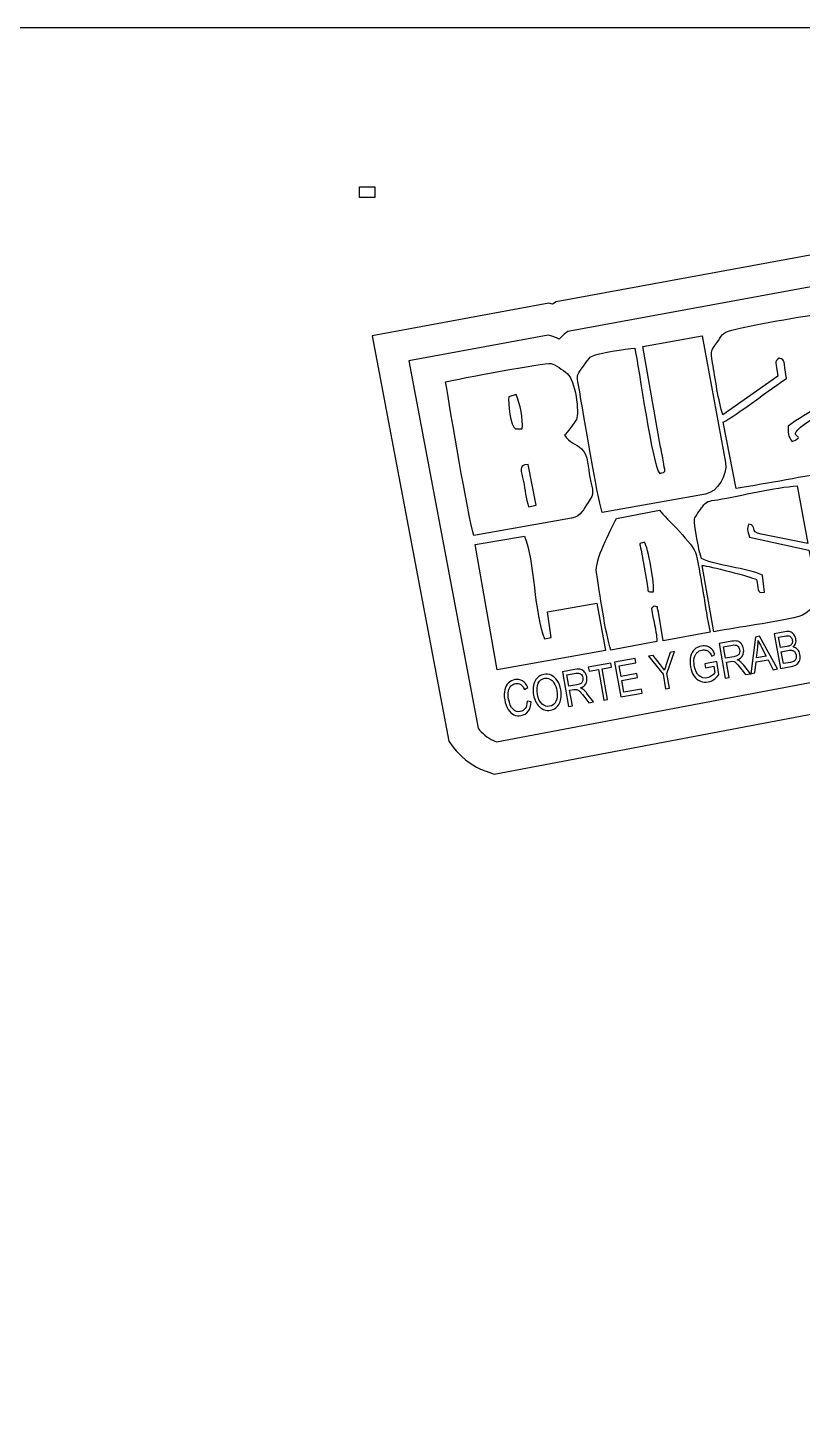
# Model space of a CAD drawing. Header units: centimetres. Extents: x -25 to 25, y -32.5 to 32.5.
# Drawn here: x 15.2 to 20.25, y 23.4 to 32.5 of the extents above; entities that cross this region are included whole.
import ezdxf

# ---------------------------------------------------------------- set-up
doc = ezdxf.new("R2010")
doc.units = ezdxf.units.CM
doc.header["$MEASUREMENT"] = 0
doc.header["$XCLIPFRAME"] = 0
doc.layers.add('Capa 1', color=7, linetype='Continuous')
picture_1 = doc.add_image_def('image1.jpg', size_in_pixel=(515, 360))

msp = doc.modelspace()

# ---------------------------------------------------------------- linework, layer by layer
at = {"layer": 'Capa 1', "color": 254}
msp.add_lwpolyline([(-25, -32.5), (25, -32.5), (25, 32.5), (-25, 32.5), (-25, -32.5)], close=True, dxfattribs=at)
at = {"layer": 'Capa 1', "color": 91}
msp.add_open_spline([(23.3666, 27.78563), (23.3666, 27.78563), (23.36028, 27.70825), (23.36028, 27.70825), (23.36028, 27.70825), (23.34414, 27.51054), (23.27817, 27.20733), (23.04373, 27.17285), (23.04373, 27.17285), (22.89892, 27.15155), (22.77905, 27.24883), (22.69339, 27.35357), (22.69339, 27.35357), (22.64534, 27.41232), (22.59877, 27.48215), (22.56238, 27.54914), (22.56238, 27.54914), (22.56238, 27.54914), (22.52253, 27.62245), (22.52253, 27.62245), (22.52253, 27.62245), (22.52253, 27.62245), (21.75055, 28.30142), (21.75055, 28.30142), (21.75055, 28.30142), (21.75055, 28.30142), (18.23803, 27.63774), (18.23803, 27.63774), (18.23803, 27.63774), (18.23803, 27.63774), (18.18623, 27.65603), (18.18623, 27.65603), (18.18623, 27.65603), (18.17405, 27.66033), (18.16205, 27.66515), (18.15028, 27.67047), (18.15028, 27.67047), (18.0798, 27.70233), (18.01987, 27.75123), (17.97266, 27.81226), (17.97266, 27.81226), (17.97266, 27.81226), (17.94266, 27.85104), (17.94266, 27.85104), (17.94266, 27.85104), (17.94266, 27.85104), (17.44328, 30.49425), (17.44328, 30.49425), (17.44328, 30.49425), (17.44328, 30.49425), (18.59508, 30.70585), (18.59508, 30.70585), (18.59508, 30.70585), (18.59508, 30.70585), (18.62046, 30.70035), (18.62046, 30.70035), (18.62046, 30.70035), (18.62046, 30.70035), (18.64348, 30.71474), (18.64348, 30.71474), (18.64348, 30.71474), (18.64348, 30.71474), (21.30492, 31.20368), (21.30492, 31.20368), (21.30492, 31.20368), (21.30492, 31.20368), (21.30744, 31.20393), (21.30744, 31.20393), (21.30744, 31.20393), (21.30744, 31.20393), (22.73622, 31.48072), (22.73622, 31.48072), (22.73622, 31.48072), (23.0834, 31.54797), (23.42105, 31.3199), (23.48831, 30.97273), (23.48831, 30.97273), (23.48831, 30.97273), (23.54155, 30.69795), (23.54155, 30.69795), (23.54155, 30.69795), (23.55526, 30.6272), (23.55692, 30.55492), (23.54664, 30.48412), (23.54664, 30.48412), (23.58262, 30.42228), (23.60805, 30.35468), (23.62179, 30.2838), (23.62179, 30.2838), (23.62179, 30.2838), (23.90047, 28.84528), (23.90047, 28.84528), (23.90047, 28.84528), (23.90047, 28.84528), (23.3666, 27.78563), (23.3666, 27.78563)], degree=3, knots=[0, 0, 0, 0, 0.04, 0.04, 0.04, 0.04, 0.08, 0.08, 0.08, 0.08, 0.12, 0.12, 0.12, 0.12, 0.16, 0.16, 0.16, 0.16, 0.2, 0.2, 0.2, 0.2, 0.24, 0.24, 0.24, 0.24, 0.28, 0.28, 0.28, 0.28, 0.32, 0.32, 0.32, 0.32, 0.36, 0.36, 0.36, 0.36, 0.4, 0.4, 0.4, 0.4, 0.44, 0.44, 0.44, 0.44, 0.48, 0.48, 0.48, 0.48, 0.52, 0.52, 0.52, 0.52, 0.56, 0.56, 0.56, 0.56, 0.6, 0.6, 0.6, 0.6, 0.64, 0.64, 0.64, 0.64, 0.68, 0.68, 0.68, 0.68, 0.72, 0.72, 0.72, 0.72, 0.76, 0.76, 0.76, 0.76, 0.8, 0.8, 0.8, 0.8, 0.84, 0.84, 0.84, 0.84, 0.88, 0.88, 0.88, 0.88, 0.92, 0.92, 0.92, 0.92, 1, 1, 1, 1], dxfattribs=at)
at = {"layer": 'Capa 1', "color": 108}
for points, knots in [([(21.81724, 28.52165), (21.81724, 28.52165), (18.25415, 27.84841), (18.25415, 27.84841), (18.25415, 27.84841), (18.24746, 27.85077), (18.24085, 27.85342), (18.23431, 27.85638), (18.23431, 27.85638), (18.19402, 27.87459), (18.16066, 27.90268), (18.13403, 27.93709), (18.13403, 27.93709), (18.13403, 27.93709), (17.68182, 30.33064), (17.68182, 30.33064), (17.68182, 30.33064), (17.68182, 30.33064), (18.59177, 30.49781), (18.59177, 30.49781), (18.59177, 30.49781), (18.61552, 30.49267), (18.63911, 30.48331), (18.66201, 30.47151), (18.66201, 30.47151), (18.67881, 30.49058), (18.69732, 30.50781), (18.71861, 30.52111), (18.71861, 30.52111), (18.71861, 30.52111), (21.33327, 31.00146), (21.33327, 31.00146), (21.33327, 31.00146), (21.33327, 31.00146), (21.33678, 31.0018), (21.33678, 31.0018), (21.33678, 31.0018), (21.33678, 31.0018), (22.77502, 31.28042), (22.77502, 31.28042), (22.77502, 31.28042), (23.01181, 31.32629), (23.24216, 31.17072), (23.28802, 30.93392), (23.28802, 30.93392), (23.28802, 30.93392), (23.34126, 30.65915), (23.34126, 30.65915), (23.34126, 30.65915), (23.35579, 30.58414), (23.35011, 30.50979), (23.32804, 30.44174), (23.32804, 30.44174), (23.37393, 30.38685), (23.40696, 30.32), (23.42149, 30.24499), (23.42149, 30.24499), (23.42149, 30.24499), (23.47473, 29.97021), (23.47473, 29.97021), (23.47473, 29.97021), (23.48304, 29.92729), (23.48473, 29.88458), (23.48053, 29.84314), (23.48053, 29.84314), (23.48053, 29.84314), (23.49866, 29.84665), (23.49866, 29.84665), (23.49866, 29.84665), (23.49866, 29.84665), (23.57036, 29.47657), (23.57036, 29.47657), (23.57036, 29.47657), (23.57036, 29.47657), (23.68693, 28.87487), (23.68693, 28.87487), (23.68693, 28.87487), (23.68693, 28.87487), (23.15005, 27.80926), (23.15005, 27.80926), (23.15005, 27.80926), (23.15005, 27.80926), (22.7149, 27.72496), (22.7149, 27.72496), (22.7149, 27.72496), (22.7149, 27.72496), (21.81892, 28.51299), (21.81892, 28.51299), (21.81892, 28.51299), (21.81892, 28.51299), (21.81724, 28.52165), (21.81724, 28.52165)], [0, 0, 0, 0, 0.0416667, 0.0416667, 0.0416667, 0.0416667, 0.0833333, 0.0833333, 0.0833333, 0.0833333, 0.125, 0.125, 0.125, 0.125, 0.1666667, 0.1666667, 0.1666667, 0.1666667, 0.2083333, 0.2083333, 0.2083333, 0.2083333, 0.25, 0.25, 0.25, 0.25, 0.2916667, 0.2916667, 0.2916667, 0.2916667, 0.3333333, 0.3333333, 0.3333333, 0.3333333, 0.375, 0.375, 0.375, 0.375, 0.4166667, 0.4166667, 0.4166667, 0.4166667, 0.4583333, 0.4583333, 0.4583333, 0.4583333, 0.5, 0.5, 0.5, 0.5, 0.5416667, 0.5416667, 0.5416667, 0.5416667, 0.5833333, 0.5833333, 0.5833333, 0.5833333, 0.625, 0.625, 0.625, 0.625, 0.6666667, 0.6666667, 0.6666667, 0.6666667, 0.7083333, 0.7083333, 0.7083333, 0.7083333, 0.75, 0.75, 0.75, 0.75, 0.7916667, 0.7916667, 0.7916667, 0.7916667, 0.8333333, 0.8333333, 0.8333333, 0.8333333, 0.875, 0.875, 0.875, 0.875, 0.9166667, 0.9166667, 0.9166667, 0.9166667, 1, 1, 1, 1]), ([(20.08822, 30.22993), (20.07974, 30.32669), (20.06114, 30.32215), (20.09806, 30.34831), (20.09806, 30.34831), (20.14204, 30.33081), (20.12324, 30.33754), (20.14595, 30.21567), (20.14595, 30.21567), (20.05834, 30.1588), (19.80667, 29.96763), (19.7328, 29.93163), (19.7328, 29.93163), (19.7328, 29.93163), (19.81661, 29.4983), (19.81661, 29.4983), (19.81661, 29.4983), (20.03307, 29.53361), (20.25275, 29.5744), (20.46867, 29.61388), (20.46867, 29.61388), (20.57712, 29.6337), (20.62583, 29.75441), (20.6256, 29.78791), (20.6256, 29.78791), (20.62525, 29.8383), (20.58188, 30.04729), (20.5676, 30.10406), (20.5676, 30.10406), (20.50383, 30.08171), (20.41235, 30.01312), (20.34479, 29.97194), (20.34479, 29.97194), (20.06369, 29.80059), (20.31332, 29.86162), (20.18297, 29.80472), (20.18297, 29.80472), (20.15333, 29.83491), (20.15545, 29.86658), (20.15679, 29.90403), (20.15679, 29.90403), (20.21545, 29.95123), (20.29398, 29.99329), (20.35946, 30.03581), (20.35946, 30.03581), (20.41783, 30.07372), (20.50142, 30.13184), (20.55959, 30.16175), (20.55959, 30.16175), (20.55959, 30.16175), (20.46926, 30.64948), (20.46926, 30.64948), (20.46926, 30.64948), (20.28352, 30.62922), (19.97201, 30.57316), (19.78877, 30.53061), (19.78877, 30.53061), (19.71989, 30.51462), (19.72429, 30.49421), (19.69099, 30.44774), (19.69099, 30.44774), (19.6547, 30.39712), (19.64807, 30.40194), (19.66327, 30.31735), (19.66327, 30.31735), (19.6802, 30.22311), (19.70037, 30.06456), (19.731, 29.97775), (19.731, 29.97775), (19.731, 29.97775), (20.08822, 30.22993), (20.08822, 30.22993)], [0, 0, 0, 0, 0.0526316, 0.0526316, 0.0526316, 0.0526316, 0.1052632, 0.1052632, 0.1052632, 0.1052632, 0.1578947, 0.1578947, 0.1578947, 0.1578947, 0.2105263, 0.2105263, 0.2105263, 0.2105263, 0.2631579, 0.2631579, 0.2631579, 0.2631579, 0.3157895, 0.3157895, 0.3157895, 0.3157895, 0.3684211, 0.3684211, 0.3684211, 0.3684211, 0.4210526, 0.4210526, 0.4210526, 0.4210526, 0.4736842, 0.4736842, 0.4736842, 0.4736842, 0.5263158, 0.5263158, 0.5263158, 0.5263158, 0.5789474, 0.5789474, 0.5789474, 0.5789474, 0.6315789, 0.6315789, 0.6315789, 0.6315789, 0.6842105, 0.6842105, 0.6842105, 0.6842105, 0.7368421, 0.7368421, 0.7368421, 0.7368421, 0.7894737, 0.7894737, 0.7894737, 0.7894737, 0.8421053, 0.8421053, 0.8421053, 0.8421053, 0.8947368, 0.8947368, 0.8947368, 0.8947368, 1, 1, 1, 1]), ([(19.6181, 29.46218), (19.6945, 29.47588), (19.76153, 29.5859), (19.74684, 29.66772), (19.74684, 29.66772), (19.74684, 29.66772), (19.5957, 30.494), (19.5957, 30.494), (19.5957, 30.494), (19.5957, 30.494), (19.20887, 30.42282), (19.20887, 30.42282), (19.20887, 30.42282), (19.20887, 30.42282), (19.32463, 29.76739), (19.32463, 29.76739), (19.32463, 29.76739), (19.33076, 29.73351), (19.34165, 29.68903), (19.34584, 29.65666), (19.34584, 29.65666), (19.35325, 29.59947), (19.3622, 29.61036), (19.31847, 29.59646), (19.31847, 29.59646), (19.27157, 29.63577), (19.18198, 30.29532), (19.15574, 30.41306), (19.15574, 30.41306), (19.10205, 30.40939), (18.91225, 30.38253), (18.8732, 30.35941), (18.8732, 30.35941), (18.85658, 30.34958), (18.81991, 30.29482), (18.80727, 30.27686), (18.80727, 30.27686), (18.77943, 30.2373), (18.77716, 30.23758), (18.78884, 30.17238), (18.78884, 30.17238), (18.82796, 29.9539), (18.90597, 29.46336), (18.94328, 29.34178), (18.94328, 29.34178), (18.94328, 29.34178), (19.6181, 29.46218), (19.6181, 29.46218)], [0, 0, 0, 0, 0.0769231, 0.0769231, 0.0769231, 0.0769231, 0.1538462, 0.1538462, 0.1538462, 0.1538462, 0.2307692, 0.2307692, 0.2307692, 0.2307692, 0.3076923, 0.3076923, 0.3076923, 0.3076923, 0.3846154, 0.3846154, 0.3846154, 0.3846154, 0.4615385, 0.4615385, 0.4615385, 0.4615385, 0.5384615, 0.5384615, 0.5384615, 0.5384615, 0.6153846, 0.6153846, 0.6153846, 0.6153846, 0.6923077, 0.6923077, 0.6923077, 0.6923077, 0.7692308, 0.7692308, 0.7692308, 0.7692308, 0.8461538, 0.8461538, 0.8461538, 0.8461538, 1, 1, 1, 1]), ([(18.69779, 29.84509), (18.71098, 29.85928), (18.76611, 29.93163), (18.77484, 29.94887), (18.77484, 29.94887), (18.79573, 29.99014), (18.76923, 30.20475), (18.71437, 30.24824), (18.71437, 30.24824), (18.68807, 30.26909), (18.63598, 30.30787), (18.60965, 30.31251), (18.60965, 30.31251), (18.57073, 30.31936), (18.00016, 30.21214), (17.92263, 30.19338), (17.92263, 30.19338), (17.95532, 29.99087), (18.06429, 29.34333), (18.1062, 29.19185), (18.1062, 29.19185), (18.1062, 29.19185), (18.74435, 29.30557), (18.74435, 29.30557), (18.74435, 29.30557), (18.80849, 29.31706), (18.82183, 29.36668), (18.85133, 29.40695), (18.85133, 29.40695), (18.89775, 29.47032), (18.88081, 29.47582), (18.86286, 29.57183), (18.86286, 29.57183), (18.85177, 29.63118), (18.85335, 29.71695), (18.80881, 29.75732), (18.80881, 29.75732), (18.77048, 29.79206), (18.72849, 29.79599), (18.69779, 29.84509)], [0, 0, 0, 0, 0.0909091, 0.0909091, 0.0909091, 0.0909091, 0.1818182, 0.1818182, 0.1818182, 0.1818182, 0.2727273, 0.2727273, 0.2727273, 0.2727273, 0.3636364, 0.3636364, 0.3636364, 0.3636364, 0.4545455, 0.4545455, 0.4545455, 0.4545455, 0.5454545, 0.5454545, 0.5454545, 0.5454545, 0.6363636, 0.6363636, 0.6363636, 0.6363636, 0.7272727, 0.7272727, 0.7272727, 0.7272727, 0.8181818, 0.8181818, 0.8181818, 0.8181818, 1, 1, 1, 1]), ([(18.37786, 29.88637), (18.34625, 29.90122), (18.329, 30.06151), (18.33422, 30.09649), (18.33422, 30.09649), (18.33422, 30.09649), (18.3826, 30.11006), (18.3826, 30.11006), (18.3826, 30.11006), (18.40915, 30.05299), (18.42807, 29.94792), (18.42247, 29.8866), (18.42247, 29.8866), (18.42247, 29.8866), (18.37786, 29.88637), (18.37786, 29.88637)], [0, 0, 0, 0, 0.2, 0.2, 0.2, 0.2, 0.4, 0.4, 0.4, 0.4, 0.6, 0.6, 0.6, 0.6, 1, 1, 1, 1]), ([(18.46079, 29.65511), (18.46079, 29.65511), (18.5129, 29.38909), (18.5129, 29.38909), (18.5129, 29.38909), (18.5129, 29.38909), (18.46348, 29.37833), (18.46348, 29.37833), (18.46348, 29.37833), (18.44674, 29.43404), (18.44036, 29.49021), (18.43011, 29.5446), (18.43011, 29.5446), (18.41652, 29.61679), (18.39086, 29.64993), (18.46079, 29.65511)], [0, 0, 0, 0, 0.2, 0.2, 0.2, 0.2, 0.4, 0.4, 0.4, 0.4, 0.6, 0.6, 0.6, 0.6, 1, 1, 1, 1]), ([(19.90497, 29.18145), (19.88981, 29.22697), (19.88599, 29.23748), (19.90058, 29.26689), (19.90058, 29.26689), (19.95789, 29.25273), (19.89943, 29.21917), (19.98007, 29.20065), (19.98007, 29.20065), (19.98007, 29.20065), (20.28449, 29.14045), (20.28449, 29.14045), (20.28449, 29.14045), (20.28449, 29.14045), (20.21568, 29.51539), (20.21568, 29.51539), (20.21568, 29.51539), (20.07079, 29.50719), (19.84861, 29.45111), (19.69616, 29.42566), (19.69616, 29.42566), (19.63624, 29.41566), (19.62416, 29.41786), (19.59649, 29.37907), (19.59649, 29.37907), (19.58447, 29.36221), (19.549, 29.31617), (19.54578, 29.29966), (19.54578, 29.29966), (19.53895, 29.26457), (19.57685, 29.08278), (19.59029, 29.04235), (19.59029, 29.04235), (19.68941, 28.99387), (19.88274, 28.98219), (19.98887, 28.93482), (19.98887, 28.93482), (19.98887, 28.93482), (20.00085, 28.82282), (20.00085, 28.82282), (20.00085, 28.82282), (19.94744, 28.81275), (19.96242, 28.84989), (19.94929, 28.90593), (19.94929, 28.90593), (19.90977, 28.92456), (19.63913, 28.9946), (19.59439, 28.99743), (19.59439, 28.99743), (19.59439, 28.99743), (19.67156, 28.56526), (19.67156, 28.56526), (19.67156, 28.56526), (19.84821, 28.59723), (20.05533, 28.62368), (20.22647, 28.66403), (20.22647, 28.66403), (20.28708, 28.67832), (20.35169, 28.75588), (20.34198, 28.82481), (20.34198, 28.82481), (20.33119, 28.90147), (20.31045, 29.02092), (20.29118, 29.09591), (20.29118, 29.09591), (20.29118, 29.09591), (19.90497, 29.18145), (19.90497, 29.18145)], [0, 0, 0, 0, 0.0555556, 0.0555556, 0.0555556, 0.0555556, 0.1111111, 0.1111111, 0.1111111, 0.1111111, 0.1666667, 0.1666667, 0.1666667, 0.1666667, 0.2222222, 0.2222222, 0.2222222, 0.2222222, 0.2777778, 0.2777778, 0.2777778, 0.2777778, 0.3333333, 0.3333333, 0.3333333, 0.3333333, 0.3888889, 0.3888889, 0.3888889, 0.3888889, 0.4444444, 0.4444444, 0.4444444, 0.4444444, 0.5, 0.5, 0.5, 0.5, 0.5555556, 0.5555556, 0.5555556, 0.5555556, 0.6111111, 0.6111111, 0.6111111, 0.6111111, 0.6666667, 0.6666667, 0.6666667, 0.6666667, 0.7222222, 0.7222222, 0.7222222, 0.7222222, 0.7777778, 0.7777778, 0.7777778, 0.7777778, 0.8333333, 0.8333333, 0.8333333, 0.8333333, 0.8888889, 0.8888889, 0.8888889, 0.8888889, 1, 1, 1, 1]), ([(19.29975, 28.50039), (19.30115, 28.54077), (19.28952, 28.58474), (19.28166, 28.62539), (19.28166, 28.62539), (19.25942, 28.74044), (19.26104, 28.71188), (19.28329, 28.73206), (19.28329, 28.73206), (19.31244, 28.7198), (19.29629, 28.74292), (19.31024, 28.6933), (19.31024, 28.6933), (19.31024, 28.6933), (19.34156, 28.50614), (19.34156, 28.50614), (19.34156, 28.50614), (19.34156, 28.50614), (19.64778, 28.56258), (19.64778, 28.56258), (19.64778, 28.56258), (19.61152, 28.72834), (19.59295, 28.90403), (19.55637, 29.06808), (19.55637, 29.06808), (19.54081, 29.13787), (19.35989, 29.30293), (19.31655, 29.35716), (19.31655, 29.35716), (19.31655, 29.35716), (19.03607, 29.30395), (19.03607, 29.30395), (19.03607, 29.30395), (18.99838, 29.22736), (18.89266, 29.02789), (18.90557, 28.95141), (18.90557, 28.95141), (18.92708, 28.824), (18.96298, 28.55648), (19.00003, 28.44511), (19.00003, 28.44511), (19.00003, 28.44511), (19.29975, 28.50039), (19.29975, 28.50039)], [0, 0, 0, 0, 0.0833333, 0.0833333, 0.0833333, 0.0833333, 0.1666667, 0.1666667, 0.1666667, 0.1666667, 0.25, 0.25, 0.25, 0.25, 0.3333333, 0.3333333, 0.3333333, 0.3333333, 0.4166667, 0.4166667, 0.4166667, 0.4166667, 0.5, 0.5, 0.5, 0.5, 0.5833333, 0.5833333, 0.5833333, 0.5833333, 0.6666667, 0.6666667, 0.6666667, 0.6666667, 0.75, 0.75, 0.75, 0.75, 0.8333333, 0.8333333, 0.8333333, 0.8333333, 1, 1, 1, 1]), ([(18.25872, 28.31689), (18.25872, 28.31689), (18.96474, 28.44319), (18.96474, 28.44319), (18.96474, 28.44319), (18.96474, 28.44319), (18.90756, 28.75228), (18.90756, 28.75228), (18.90756, 28.75228), (18.90756, 28.75228), (18.58687, 28.69488), (18.58687, 28.69488), (18.58687, 28.69488), (18.58687, 28.69488), (18.61121, 28.52835), (18.61121, 28.52835), (18.61121, 28.52835), (18.61121, 28.52835), (18.56717, 28.51874), (18.56717, 28.51874), (18.56717, 28.51874), (18.50136, 28.67089), (18.50026, 29.0344), (18.43754, 29.18836), (18.43754, 29.18836), (18.43754, 29.18836), (18.11595, 29.13306), (18.11595, 29.13306), (18.11595, 29.13306), (18.11595, 29.13306), (18.25872, 28.31689), (18.25872, 28.31689)], [0, 0, 0, 0, 0.1111111, 0.1111111, 0.1111111, 0.1111111, 0.2222222, 0.2222222, 0.2222222, 0.2222222, 0.3333333, 0.3333333, 0.3333333, 0.3333333, 0.4444444, 0.4444444, 0.4444444, 0.4444444, 0.5555556, 0.5555556, 0.5555556, 0.5555556, 0.6666667, 0.6666667, 0.6666667, 0.6666667, 0.7777778, 0.7777778, 0.7777778, 0.7777778, 1, 1, 1, 1]), ([(19.19704, 29.0959), (19.1877, 29.14804), (19.1764, 29.13564), (19.21908, 29.14793), (19.21908, 29.14793), (19.24236, 29.12139), (19.28891, 28.86249), (19.27693, 28.82524), (19.27693, 28.82524), (19.23444, 28.82177), (19.24561, 28.82492), (19.23653, 28.87559), (19.23653, 28.87559), (19.23653, 28.87559), (19.19704, 29.0959), (19.19704, 29.0959)], [0, 0, 0, 0, 0.2, 0.2, 0.2, 0.2, 0.4, 0.4, 0.4, 0.4, 0.6, 0.6, 0.6, 0.6, 1, 1, 1, 1]), ([(19.74632, 28.26184), (19.74632, 28.26184), (19.70581, 28.48785), (19.70581, 28.48785), (19.70581, 28.48785), (19.70581, 28.48785), (19.78793, 28.50257), (19.78793, 28.50257), (19.78793, 28.50257), (19.80508, 28.50565), (19.81808, 28.50581), (19.82705, 28.50307), (19.82705, 28.50307), (19.83596, 28.50032), (19.8439, 28.49447), (19.85091, 28.48563), (19.85091, 28.48563), (19.85789, 28.47672), (19.86256, 28.46578), (19.86488, 28.45284), (19.86488, 28.45284), (19.86795, 28.43574), (19.86601, 28.42111), (19.85902, 28.40894), (19.85902, 28.40894), (19.85202, 28.39677), (19.84028, 28.38773), (19.82386, 28.38179), (19.82386, 28.38179), (19.83149, 28.37892), (19.83749, 28.37576), (19.84187, 28.3722), (19.84187, 28.3722), (19.85068, 28.36488), (19.85882, 28.35641), (19.86624, 28.34682), (19.86624, 28.34682), (19.86624, 28.34682), (19.90951, 28.2911), (19.90951, 28.2911), (19.90951, 28.2911), (19.90951, 28.2911), (19.87873, 28.28558), (19.87873, 28.28558), (19.87873, 28.28558), (19.87873, 28.28558), (19.84555, 28.32807), (19.84555, 28.32807), (19.84555, 28.32807), (19.83269, 28.34466), (19.82326, 28.35579), (19.81721, 28.36133), (19.81721, 28.36133), (19.81122, 28.36688), (19.80577, 28.37035), (19.80079, 28.37174), (19.80079, 28.37174), (19.79587, 28.37319), (19.7893, 28.37315), (19.78115, 28.37169), (19.78115, 28.37169), (19.78115, 28.37169), (19.75295, 28.36664), (19.75295, 28.36664), (19.75295, 28.36664), (19.75295, 28.36664), (19.77094, 28.26626), (19.77094, 28.26626), (19.77094, 28.26626), (19.77094, 28.26626), (19.74632, 28.26184), (19.74632, 28.26184)], [0, 0, 0, 0, 0.0526316, 0.0526316, 0.0526316, 0.0526316, 0.1052632, 0.1052632, 0.1052632, 0.1052632, 0.1578947, 0.1578947, 0.1578947, 0.1578947, 0.2105263, 0.2105263, 0.2105263, 0.2105263, 0.2631579, 0.2631579, 0.2631579, 0.2631579, 0.3157895, 0.3157895, 0.3157895, 0.3157895, 0.3684211, 0.3684211, 0.3684211, 0.3684211, 0.4210526, 0.4210526, 0.4210526, 0.4210526, 0.4736842, 0.4736842, 0.4736842, 0.4736842, 0.5263158, 0.5263158, 0.5263158, 0.5263158, 0.5789474, 0.5789474, 0.5789474, 0.5789474, 0.6315789, 0.6315789, 0.6315789, 0.6315789, 0.6842105, 0.6842105, 0.6842105, 0.6842105, 0.7368421, 0.7368421, 0.7368421, 0.7368421, 0.7894737, 0.7894737, 0.7894737, 0.7894737, 0.8421053, 0.8421053, 0.8421053, 0.8421053, 0.8947368, 0.8947368, 0.8947368, 0.8947368, 1, 1, 1, 1]), ([(19.74831, 28.39252), (19.74831, 28.39252), (19.80092, 28.40195), (19.80092, 28.40195), (19.80092, 28.40195), (19.81244, 28.40402), (19.82088, 28.40694), (19.82637, 28.41081), (19.82637, 28.41081), (19.83182, 28.41466), (19.83571, 28.41986), (19.83817, 28.42644), (19.83817, 28.42644), (19.84057, 28.43306), (19.84107, 28.44031), (19.83965, 28.4482), (19.83965, 28.4482), (19.83761, 28.45962), (19.83268, 28.46802), (19.82483, 28.47335), (19.82483, 28.47335), (19.81698, 28.47868), (19.8065, 28.48016), (19.79335, 28.47781), (19.79335, 28.47781), (19.79335, 28.47781), (19.7349, 28.46733), (19.7349, 28.46733), (19.7349, 28.46733), (19.7349, 28.46733), (19.74831, 28.39252), (19.74831, 28.39252)], [0, 0, 0, 0, 0.1111111, 0.1111111, 0.1111111, 0.1111111, 0.2222222, 0.2222222, 0.2222222, 0.2222222, 0.3333333, 0.3333333, 0.3333333, 0.3333333, 0.4444444, 0.4444444, 0.4444444, 0.4444444, 0.5555556, 0.5555556, 0.5555556, 0.5555556, 0.6666667, 0.6666667, 0.6666667, 0.6666667, 0.7777778, 0.7777778, 0.7777778, 0.7777778, 1, 1, 1, 1]), ([(19.91293, 28.29171), (19.91293, 28.29171), (19.94381, 28.53051), (19.94381, 28.53051), (19.94381, 28.53051), (19.94381, 28.53051), (19.97012, 28.53523), (19.97012, 28.53523), (19.97012, 28.53523), (19.97012, 28.53523), (20.08622, 28.32277), (20.08622, 28.32277), (20.08622, 28.32277), (20.08622, 28.32277), (20.05819, 28.31774), (20.05819, 28.31774), (20.05819, 28.31774), (20.05819, 28.31774), (20.0246, 28.38243), (20.0246, 28.38243), (20.0246, 28.38243), (20.0246, 28.38243), (19.94648, 28.36842), (19.94648, 28.36842), (19.94648, 28.36842), (19.94648, 28.36842), (19.93871, 28.29633), (19.93871, 28.29633), (19.93871, 28.29633), (19.93871, 28.29633), (19.91293, 28.29171), (19.91293, 28.29171)], [0, 0, 0, 0, 0.1111111, 0.1111111, 0.1111111, 0.1111111, 0.2222222, 0.2222222, 0.2222222, 0.2222222, 0.3333333, 0.3333333, 0.3333333, 0.3333333, 0.4444444, 0.4444444, 0.4444444, 0.4444444, 0.5555556, 0.5555556, 0.5555556, 0.5555556, 0.6666667, 0.6666667, 0.6666667, 0.6666667, 0.7777778, 0.7777778, 0.7777778, 0.7777778, 1, 1, 1, 1]), ([(19.94927, 28.39401), (19.94927, 28.39401), (20.01272, 28.40538), (20.01272, 28.40538), (20.01272, 28.40538), (20.01272, 28.40538), (19.98209, 28.46451), (19.98209, 28.46451), (19.98209, 28.46451), (19.97265, 28.48264), (19.96543, 28.49747), (19.96048, 28.50902), (19.96048, 28.50902), (19.96067, 28.49406), (19.95987, 28.4791), (19.95807, 28.464), (19.95807, 28.464), (19.95807, 28.464), (19.94927, 28.39401), (19.94927, 28.39401)], [0, 0, 0, 0, 0.1666667, 0.1666667, 0.1666667, 0.1666667, 0.3333333, 0.3333333, 0.3333333, 0.3333333, 0.5, 0.5, 0.5, 0.5, 0.6666667, 0.6666667, 0.6666667, 0.6666667, 1, 1, 1, 1]), ([(20.10511, 28.32616), (20.10511, 28.32616), (20.0646, 28.55217), (20.0646, 28.55217), (20.0646, 28.55217), (20.0646, 28.55217), (20.13426, 28.56465), (20.13426, 28.56465), (20.13426, 28.56465), (20.14841, 28.56719), (20.15995, 28.56703), (20.16899, 28.56415), (20.16899, 28.56415), (20.17798, 28.56125), (20.18593, 28.55567), (20.19285, 28.54735), (20.19285, 28.54735), (20.19977, 28.53904), (20.20423, 28.5293), (20.20623, 28.51815), (20.20623, 28.51815), (20.20809, 28.50779), (20.20751, 28.49801), (20.20447, 28.48889), (20.20447, 28.48889), (20.20139, 28.47976), (20.19621, 28.47199), (20.18885, 28.46546), (20.18885, 28.46546), (20.20023, 28.46348), (20.20984, 28.45831), (20.21769, 28.45), (20.21769, 28.45), (20.22552, 28.44168), (20.23072, 28.43061), (20.2332, 28.41683), (20.2332, 28.41683), (20.23564, 28.40315), (20.235, 28.39066), (20.23123, 28.37928), (20.23123, 28.37928), (20.22751, 28.36791), (20.22138, 28.35911), (20.21291, 28.35276), (20.21291, 28.35276), (20.20438, 28.3464), (20.19197, 28.34173), (20.17567, 28.3388), (20.17567, 28.3388), (20.17567, 28.3388), (20.10511, 28.32616), (20.10511, 28.32616)], [0, 0, 0, 0, 0.0714286, 0.0714286, 0.0714286, 0.0714286, 0.1428571, 0.1428571, 0.1428571, 0.1428571, 0.2142857, 0.2142857, 0.2142857, 0.2142857, 0.2857143, 0.2857143, 0.2857143, 0.2857143, 0.3571429, 0.3571429, 0.3571429, 0.3571429, 0.4285714, 0.4285714, 0.4285714, 0.4285714, 0.5, 0.5, 0.5, 0.5, 0.5714286, 0.5714286, 0.5714286, 0.5714286, 0.6428571, 0.6428571, 0.6428571, 0.6428571, 0.7142857, 0.7142857, 0.7142857, 0.7142857, 0.7857143, 0.7857143, 0.7857143, 0.7857143, 0.8571429, 0.8571429, 0.8571429, 0.8571429, 1, 1, 1, 1]), ([(20.10626, 28.46157), (20.10626, 28.46157), (20.14634, 28.46876), (20.14634, 28.46876), (20.14634, 28.46876), (20.15686, 28.47064), (20.1642, 28.47271), (20.16837, 28.47493), (20.16837, 28.47493), (20.17435, 28.47823), (20.17859, 28.48273), (20.18114, 28.48846), (20.18114, 28.48846), (20.18365, 28.49418), (20.18414, 28.50143), (20.18257, 28.51022), (20.18257, 28.51022), (20.18111, 28.51831), (20.17832, 28.52482), (20.17424, 28.52968), (20.17424, 28.52968), (20.17012, 28.53454), (20.16528, 28.53753), (20.15971, 28.53865), (20.15971, 28.53865), (20.15414, 28.53976), (20.14464, 28.53915), (20.13117, 28.53674), (20.13117, 28.53674), (20.13117, 28.53674), (20.09398, 28.53007), (20.09398, 28.53007), (20.09398, 28.53007), (20.09398, 28.53007), (20.10626, 28.46157), (20.10626, 28.46157)], [0, 0, 0, 0, 0.1, 0.1, 0.1, 0.1, 0.2, 0.2, 0.2, 0.2, 0.3, 0.3, 0.3, 0.3, 0.4, 0.4, 0.4, 0.4, 0.5, 0.5, 0.5, 0.5, 0.6, 0.6, 0.6, 0.6, 0.7, 0.7, 0.7, 0.7, 0.8, 0.8, 0.8, 0.8, 1, 1, 1, 1]), ([(19.06529, 28.13978), (19.06529, 28.13978), (19.02478, 28.36579), (19.02478, 28.36579), (19.02478, 28.36579), (19.02478, 28.36579), (19.15862, 28.38977), (19.15862, 28.38977), (19.15862, 28.38977), (19.15862, 28.38977), (19.16337, 28.36326), (19.16337, 28.36326), (19.16337, 28.36326), (19.16337, 28.36326), (19.05416, 28.34368), (19.05416, 28.34368), (19.05416, 28.34368), (19.05416, 28.34368), (19.06661, 28.27424), (19.06661, 28.27424), (19.06661, 28.27424), (19.06661, 28.27424), (19.16919, 28.29263), (19.16919, 28.29263), (19.16919, 28.29263), (19.16919, 28.29263), (19.17394, 28.26611), (19.17394, 28.26611), (19.17394, 28.26611), (19.17394, 28.26611), (19.07136, 28.24772), (19.07136, 28.24772), (19.07136, 28.24772), (19.07136, 28.24772), (19.08516, 28.1707), (19.08516, 28.1707), (19.08516, 28.1707), (19.08516, 28.1707), (19.1988, 28.19107), (19.1988, 28.19107), (19.1988, 28.19107), (19.1988, 28.19107), (19.20355, 28.16456), (19.20355, 28.16456), (19.20355, 28.16456), (19.20355, 28.16456), (19.06529, 28.13978), (19.06529, 28.13978)], [0, 0, 0, 0, 0.0769231, 0.0769231, 0.0769231, 0.0769231, 0.1538462, 0.1538462, 0.1538462, 0.1538462, 0.2307692, 0.2307692, 0.2307692, 0.2307692, 0.3076923, 0.3076923, 0.3076923, 0.3076923, 0.3846154, 0.3846154, 0.3846154, 0.3846154, 0.4615385, 0.4615385, 0.4615385, 0.4615385, 0.5384615, 0.5384615, 0.5384615, 0.5384615, 0.6153846, 0.6153846, 0.6153846, 0.6153846, 0.6923077, 0.6923077, 0.6923077, 0.6923077, 0.7692308, 0.7692308, 0.7692308, 0.7692308, 0.8461538, 0.8461538, 0.8461538, 0.8461538, 1, 1, 1, 1]), ([(19.35717, 28.19209), (19.35717, 28.19209), (19.34001, 28.28784), (19.34001, 28.28784), (19.34001, 28.28784), (19.34001, 28.28784), (19.24532, 28.40532), (19.24532, 28.40532), (19.24532, 28.40532), (19.24532, 28.40532), (19.27514, 28.41067), (19.27514, 28.41067), (19.27514, 28.41067), (19.27514, 28.41067), (19.32378, 28.34901), (19.32378, 28.34901), (19.32378, 28.34901), (19.3334, 28.33683), (19.34199, 28.32523), (19.34963, 28.31416), (19.34963, 28.31416), (19.35297, 28.32698), (19.35738, 28.3415), (19.36276, 28.35779), (19.36276, 28.35779), (19.36276, 28.35779), (19.38689, 28.43069), (19.38689, 28.43069), (19.38689, 28.43069), (19.38689, 28.43069), (19.41514, 28.43575), (19.41514, 28.43575), (19.41514, 28.43575), (19.41514, 28.43575), (19.36463, 28.29226), (19.36463, 28.29226), (19.36463, 28.29226), (19.36463, 28.29226), (19.38179, 28.1965), (19.38179, 28.1965), (19.38179, 28.1965), (19.38179, 28.1965), (19.35717, 28.19209), (19.35717, 28.19209)], [0, 0, 0, 0, 0.0833333, 0.0833333, 0.0833333, 0.0833333, 0.1666667, 0.1666667, 0.1666667, 0.1666667, 0.25, 0.25, 0.25, 0.25, 0.3333333, 0.3333333, 0.3333333, 0.3333333, 0.4166667, 0.4166667, 0.4166667, 0.4166667, 0.5, 0.5, 0.5, 0.5, 0.5833333, 0.5833333, 0.5833333, 0.5833333, 0.6666667, 0.6666667, 0.6666667, 0.6666667, 0.75, 0.75, 0.75, 0.75, 0.8333333, 0.8333333, 0.8333333, 0.8333333, 1, 1, 1, 1]), ([(19.61641, 28.33011), (19.61641, 28.33011), (19.61166, 28.35662), (19.61166, 28.35662), (19.61166, 28.35662), (19.61166, 28.35662), (19.68995, 28.37066), (19.68995, 28.37066), (19.68995, 28.37066), (19.68995, 28.37066), (19.70497, 28.28685), (19.70497, 28.28685), (19.70497, 28.28685), (19.69507, 28.27302), (19.68418, 28.262), (19.67239, 28.25381), (19.67239, 28.25381), (19.66061, 28.24561), (19.64793, 28.2403), (19.63436, 28.23787), (19.63436, 28.23787), (19.61626, 28.23462), (19.59936, 28.23626), (19.58353, 28.24277), (19.58353, 28.24277), (19.56776, 28.24928), (19.55414, 28.26041), (19.54277, 28.2763), (19.54277, 28.2763), (19.5314, 28.29218), (19.5235, 28.31232), (19.51914, 28.33662), (19.51914, 28.33662), (19.51471, 28.3613), (19.51503, 28.3835), (19.52005, 28.4033), (19.52005, 28.4033), (19.52515, 28.42306), (19.53362, 28.43853), (19.54553, 28.44962), (19.54553, 28.44962), (19.55744, 28.46073), (19.57261, 28.46789), (19.59102, 28.47119), (19.59102, 28.47119), (19.6046, 28.47362), (19.61689, 28.47322), (19.62799, 28.47), (19.62799, 28.47), (19.63905, 28.46677), (19.64876, 28.46112), (19.65699, 28.45304), (19.65699, 28.45304), (19.66523, 28.44491), (19.6724, 28.43311), (19.67862, 28.4175), (19.67862, 28.4175), (19.67862, 28.4175), (19.65783, 28.40627), (19.65783, 28.40627), (19.65783, 28.40627), (19.65254, 28.41852), (19.64709, 28.42737), (19.64144, 28.43288), (19.64144, 28.43288), (19.63578, 28.43838), (19.62894, 28.44231), (19.62088, 28.44456), (19.62088, 28.44456), (19.61281, 28.44686), (19.60418, 28.44716), (19.59492, 28.4455), (19.59492, 28.4455), (19.58145, 28.44309), (19.57046, 28.43775), (19.5619, 28.42948), (19.5619, 28.42948), (19.55334, 28.42121), (19.54737, 28.40966), (19.54395, 28.39483), (19.54395, 28.39483), (19.54048, 28.37998), (19.54053, 28.36267), (19.54409, 28.34283), (19.54409, 28.34283), (19.54951, 28.31258), (19.55988, 28.29109), (19.57527, 28.27826), (19.57527, 28.27826), (19.59059, 28.26548), (19.60841, 28.26091), (19.62866, 28.26454), (19.62866, 28.26454), (19.63834, 28.26627), (19.64781, 28.27036), (19.65708, 28.2768), (19.65708, 28.2768), (19.66641, 28.28325), (19.67347, 28.29022), (19.67827, 28.29765), (19.67827, 28.29765), (19.67827, 28.29765), (19.67071, 28.33984), (19.67071, 28.33984), (19.67071, 28.33984), (19.67071, 28.33984), (19.61641, 28.33011), (19.61641, 28.33011)], [0, 0, 0, 0, 0.0357143, 0.0357143, 0.0357143, 0.0357143, 0.0714286, 0.0714286, 0.0714286, 0.0714286, 0.1071429, 0.1071429, 0.1071429, 0.1071429, 0.1428571, 0.1428571, 0.1428571, 0.1428571, 0.1785714, 0.1785714, 0.1785714, 0.1785714, 0.2142857, 0.2142857, 0.2142857, 0.2142857, 0.25, 0.25, 0.25, 0.25, 0.2857143, 0.2857143, 0.2857143, 0.2857143, 0.3214286, 0.3214286, 0.3214286, 0.3214286, 0.3571429, 0.3571429, 0.3571429, 0.3571429, 0.3928571, 0.3928571, 0.3928571, 0.3928571, 0.4285714, 0.4285714, 0.4285714, 0.4285714, 0.4642857, 0.4642857, 0.4642857, 0.4642857, 0.5, 0.5, 0.5, 0.5, 0.5357143, 0.5357143, 0.5357143, 0.5357143, 0.5714286, 0.5714286, 0.5714286, 0.5714286, 0.6071429, 0.6071429, 0.6071429, 0.6071429, 0.6428571, 0.6428571, 0.6428571, 0.6428571, 0.6785714, 0.6785714, 0.6785714, 0.6785714, 0.7142857, 0.7142857, 0.7142857, 0.7142857, 0.75, 0.75, 0.75, 0.75, 0.7857143, 0.7857143, 0.7857143, 0.7857143, 0.8214286, 0.8214286, 0.8214286, 0.8214286, 0.8571429, 0.8571429, 0.8571429, 0.8571429, 0.8928571, 0.8928571, 0.8928571, 0.8928571, 0.9285714, 0.9285714, 0.9285714, 0.9285714, 1, 1, 1, 1]), ([(20.12499, 28.35709), (20.12499, 28.35709), (20.17107, 28.36535), (20.17107, 28.36535), (20.17107, 28.36535), (20.18122, 28.36717), (20.18852, 28.36946), (20.19303, 28.37216), (20.19303, 28.37216), (20.19955, 28.3761), (20.20407, 28.38147), (20.20661, 28.38822), (20.20661, 28.38822), (20.20913, 28.39503), (20.2096, 28.40309), (20.20793, 28.41235), (20.20793, 28.41235), (20.2064, 28.42093), (20.20336, 28.42783), (20.19877, 28.43314), (20.19877, 28.43314), (20.19423, 28.43846), (20.18878, 28.44194), (20.1824, 28.44361), (20.1824, 28.44361), (20.17596, 28.44529), (20.16646, 28.44499), (20.15383, 28.44273), (20.15383, 28.44273), (20.15383, 28.44273), (20.11101, 28.43506), (20.11101, 28.43506), (20.11101, 28.43506), (20.11101, 28.43506), (20.12499, 28.35709), (20.12499, 28.35709)], [0, 0, 0, 0, 0.1, 0.1, 0.1, 0.1, 0.2, 0.2, 0.2, 0.2, 0.3, 0.3, 0.3, 0.3, 0.4, 0.4, 0.4, 0.4, 0.5, 0.5, 0.5, 0.5, 0.6, 0.6, 0.6, 0.6, 0.7, 0.7, 0.7, 0.7, 0.8, 0.8, 0.8, 0.8, 1, 1, 1, 1]), ([(18.72417, 28.07863), (18.72417, 28.07863), (18.68366, 28.30464), (18.68366, 28.30464), (18.68366, 28.30464), (18.68366, 28.30464), (18.76579, 28.31936), (18.76579, 28.31936), (18.76579, 28.31936), (18.78293, 28.32243), (18.79594, 28.32259), (18.8049, 28.31985), (18.8049, 28.31985), (18.81381, 28.31711), (18.82175, 28.31125), (18.82876, 28.30241), (18.82876, 28.30241), (18.83574, 28.29351), (18.84041, 28.28257), (18.84274, 28.26962), (18.84274, 28.26962), (18.8458, 28.25253), (18.84386, 28.2379), (18.83687, 28.22573), (18.83687, 28.22573), (18.82987, 28.21356), (18.81813, 28.20451), (18.80172, 28.19858), (18.80172, 28.19858), (18.80934, 28.19571), (18.81534, 28.19254), (18.81973, 28.18899), (18.81973, 28.18899), (18.82853, 28.18167), (18.83668, 28.17319), (18.8441, 28.1636), (18.8441, 28.1636), (18.8441, 28.1636), (18.88736, 28.10788), (18.88736, 28.10788), (18.88736, 28.10788), (18.88736, 28.10788), (18.85659, 28.10236), (18.85659, 28.10236), (18.85659, 28.10236), (18.85659, 28.10236), (18.8234, 28.14485), (18.8234, 28.14485), (18.8234, 28.14485), (18.81054, 28.16144), (18.80111, 28.17257), (18.79507, 28.17811), (18.79507, 28.17811), (18.78908, 28.18365), (18.78362, 28.18714), (18.77865, 28.18852), (18.77865, 28.18852), (18.77372, 28.18998), (18.76715, 28.18994), (18.759, 28.18847), (18.759, 28.18847), (18.759, 28.18847), (18.7308, 28.18342), (18.7308, 28.18342), (18.7308, 28.18342), (18.7308, 28.18342), (18.74879, 28.08305), (18.74879, 28.08305), (18.74879, 28.08305), (18.74879, 28.08305), (18.72417, 28.07863), (18.72417, 28.07863)], [0, 0, 0, 0, 0.0526316, 0.0526316, 0.0526316, 0.0526316, 0.1052632, 0.1052632, 0.1052632, 0.1052632, 0.1578947, 0.1578947, 0.1578947, 0.1578947, 0.2105263, 0.2105263, 0.2105263, 0.2105263, 0.2631579, 0.2631579, 0.2631579, 0.2631579, 0.3157895, 0.3157895, 0.3157895, 0.3157895, 0.3684211, 0.3684211, 0.3684211, 0.3684211, 0.4210526, 0.4210526, 0.4210526, 0.4210526, 0.4736842, 0.4736842, 0.4736842, 0.4736842, 0.5263158, 0.5263158, 0.5263158, 0.5263158, 0.5789474, 0.5789474, 0.5789474, 0.5789474, 0.6315789, 0.6315789, 0.6315789, 0.6315789, 0.6842105, 0.6842105, 0.6842105, 0.6842105, 0.7368421, 0.7368421, 0.7368421, 0.7368421, 0.7894737, 0.7894737, 0.7894737, 0.7894737, 0.8421053, 0.8421053, 0.8421053, 0.8421053, 0.8947368, 0.8947368, 0.8947368, 0.8947368, 1, 1, 1, 1]), ([(18.72616, 28.20931), (18.72616, 28.20931), (18.77877, 28.21874), (18.77877, 28.21874), (18.77877, 28.21874), (18.79029, 28.2208), (18.79872, 28.22372), (18.80423, 28.22759), (18.80423, 28.22759), (18.80967, 28.23145), (18.81357, 28.23665), (18.81603, 28.24323), (18.81603, 28.24323), (18.81843, 28.24984), (18.81892, 28.2571), (18.8175, 28.26499), (18.8175, 28.26499), (18.81546, 28.27641), (18.81053, 28.2848), (18.80268, 28.29013), (18.80268, 28.29013), (18.79483, 28.29546), (18.78435, 28.29695), (18.7712, 28.29459), (18.7712, 28.29459), (18.7712, 28.29459), (18.71275, 28.28412), (18.71275, 28.28412), (18.71275, 28.28412), (18.71275, 28.28412), (18.72616, 28.20931), (18.72616, 28.20931)], [0, 0, 0, 0, 0.1111111, 0.1111111, 0.1111111, 0.1111111, 0.2222222, 0.2222222, 0.2222222, 0.2222222, 0.3333333, 0.3333333, 0.3333333, 0.3333333, 0.4444444, 0.4444444, 0.4444444, 0.4444444, 0.5555556, 0.5555556, 0.5555556, 0.5555556, 0.6666667, 0.6666667, 0.6666667, 0.6666667, 0.7777778, 0.7777778, 0.7777778, 0.7777778, 1, 1, 1, 1]), ([(18.95418, 28.11986), (18.95418, 28.11986), (18.91843, 28.31936), (18.91843, 28.31936), (18.91843, 28.31936), (18.91843, 28.31936), (18.8575, 28.30844), (18.8575, 28.30844), (18.8575, 28.30844), (18.8575, 28.30844), (18.85275, 28.33495), (18.85275, 28.33495), (18.85275, 28.33495), (18.85275, 28.33495), (18.99952, 28.36126), (18.99952, 28.36126), (18.99952, 28.36126), (18.99952, 28.36126), (19.00428, 28.33474), (19.00428, 28.33474), (19.00428, 28.33474), (19.00428, 28.33474), (18.94304, 28.32377), (18.94304, 28.32377), (18.94304, 28.32377), (18.94304, 28.32377), (18.9788, 28.12427), (18.9788, 28.12427), (18.9788, 28.12427), (18.9788, 28.12427), (18.95418, 28.11986), (18.95418, 28.11986)], [0, 0, 0, 0, 0.1111111, 0.1111111, 0.1111111, 0.1111111, 0.2222222, 0.2222222, 0.2222222, 0.2222222, 0.3333333, 0.3333333, 0.3333333, 0.3333333, 0.4444444, 0.4444444, 0.4444444, 0.4444444, 0.5555556, 0.5555556, 0.5555556, 0.5555556, 0.6666667, 0.6666667, 0.6666667, 0.6666667, 0.7777778, 0.7777778, 0.7777778, 0.7777778, 1, 1, 1, 1]), ([(18.45335, 28.11186), (18.45335, 28.11186), (18.47932, 28.1087), (18.47932, 28.1087), (18.47932, 28.1087), (18.47845, 28.08237), (18.47226, 28.06177), (18.46092, 28.04687), (18.46092, 28.04687), (18.44953, 28.03196), (18.43409, 28.02272), (18.41456, 28.01922), (18.41456, 28.01922), (18.39741, 28.01615), (18.38198, 28.01773), (18.36828, 28.0239), (18.36828, 28.0239), (18.35463, 28.03009), (18.34227, 28.04173), (18.33117, 28.05885), (18.33117, 28.05885), (18.32013, 28.07593), (18.31232, 28.09706), (18.30781, 28.12221), (18.30781, 28.12221), (18.30335, 28.14709), (18.30348, 28.16884), (18.30813, 28.18743), (18.30813, 28.18743), (18.31282, 28.20603), (18.32102, 28.22091), (18.3327, 28.23206), (18.3327, 28.23206), (18.34439, 28.24323), (18.35838, 28.25025), (18.37475, 28.25318), (18.37475, 28.25318), (18.39264, 28.25638), (18.40899, 28.25357), (18.42382, 28.24476), (18.42382, 28.24476), (18.43866, 28.23591), (18.45058, 28.22121), (18.45958, 28.20062), (18.45958, 28.20062), (18.45958, 28.20062), (18.43684, 28.18938), (18.43684, 28.18938), (18.43684, 28.18938), (18.42302, 28.21926), (18.40369, 28.23197), (18.37885, 28.22753), (18.37885, 28.22753), (18.36654, 28.22532), (18.35638, 28.22024), (18.34846, 28.2123), (18.34846, 28.2123), (18.34054, 28.20437), (18.3351, 28.19324), (18.33208, 28.1789), (18.33208, 28.1789), (18.32906, 28.16457), (18.3294, 28.1472), (18.33307, 28.12674), (18.33307, 28.12674), (18.3386, 28.09585), (18.34823, 28.07363), (18.36189, 28.06012), (18.36189, 28.06012), (18.37555, 28.0466), (18.39141, 28.04147), (18.40951, 28.04471), (18.40951, 28.04471), (18.42287, 28.04711), (18.4336, 28.05391), (18.44157, 28.06517), (18.44157, 28.06517), (18.4496, 28.07639), (18.45354, 28.09197), (18.45335, 28.11186)], [0, 0, 0, 0, 0.047619, 0.047619, 0.047619, 0.047619, 0.0952381, 0.0952381, 0.0952381, 0.0952381, 0.1428571, 0.1428571, 0.1428571, 0.1428571, 0.1904762, 0.1904762, 0.1904762, 0.1904762, 0.2380952, 0.2380952, 0.2380952, 0.2380952, 0.2857143, 0.2857143, 0.2857143, 0.2857143, 0.3333333, 0.3333333, 0.3333333, 0.3333333, 0.3809524, 0.3809524, 0.3809524, 0.3809524, 0.4285714, 0.4285714, 0.4285714, 0.4285714, 0.4761905, 0.4761905, 0.4761905, 0.4761905, 0.5238095, 0.5238095, 0.5238095, 0.5238095, 0.5714286, 0.5714286, 0.5714286, 0.5714286, 0.6190476, 0.6190476, 0.6190476, 0.6190476, 0.6666667, 0.6666667, 0.6666667, 0.6666667, 0.7142857, 0.7142857, 0.7142857, 0.7142857, 0.7619048, 0.7619048, 0.7619048, 0.7619048, 0.8095238, 0.8095238, 0.8095238, 0.8095238, 0.8571429, 0.8571429, 0.8571429, 0.8571429, 0.9047619, 0.9047619, 0.9047619, 0.9047619, 1, 1, 1, 1]), ([(18.49638, 28.15134), (18.48948, 28.18985), (18.49266, 28.22094), (18.50594, 28.24466), (18.50594, 28.24466), (18.51917, 28.26837), (18.53846, 28.28252), (18.56377, 28.28706), (18.56377, 28.28706), (18.58013, 28.28999), (18.59585, 28.28803), (18.61096, 28.28124), (18.61096, 28.28124), (18.62609, 28.27439), (18.63918, 28.26289), (18.65023, 28.24668), (18.65023, 28.24668), (18.66122, 28.23052), (18.66893, 28.21023), (18.67328, 28.18593), (18.67328, 28.18593), (18.67928, 28.15247), (18.67653, 28.12385), (18.6651, 28.10008), (18.6651, 28.10008), (18.65248, 28.07387), (18.63263, 28.05831), (18.60548, 28.05344), (18.60548, 28.05344), (18.57812, 28.04855), (18.55401, 28.05649), (18.53306, 28.07733), (18.53306, 28.07733), (18.51409, 28.0962), (18.50185, 28.12083), (18.49638, 28.15134)], [0, 0, 0, 0, 0.1, 0.1, 0.1, 0.1, 0.2, 0.2, 0.2, 0.2, 0.3, 0.3, 0.3, 0.3, 0.4, 0.4, 0.4, 0.4, 0.5, 0.5, 0.5, 0.5, 0.6, 0.6, 0.6, 0.6, 0.7, 0.7, 0.7, 0.7, 0.8, 0.8, 0.8, 0.8, 1, 1, 1, 1]), ([(18.52171, 28.1555), (18.5267, 28.12761), (18.53673, 28.10715), (18.55179, 28.094), (18.55179, 28.094), (18.56681, 28.08083), (18.58317, 28.07583), (18.60074, 28.07899), (18.60074, 28.07899), (18.61874, 28.08221), (18.63244, 28.09264), (18.64187, 28.11036), (18.64187, 28.11036), (18.6513, 28.12806), (18.6533, 28.15199), (18.64791, 28.18208), (18.64791, 28.18208), (18.64443, 28.2015), (18.63816, 28.21829), (18.62916, 28.23248), (18.62916, 28.23248), (18.62223, 28.24329), (18.61328, 28.2514), (18.60229, 28.25666), (18.60229, 28.25666), (18.59129, 28.26197), (18.58003, 28.26359), (18.56851, 28.26152), (18.56851, 28.26152), (18.54999, 28.2582), (18.53612, 28.24779), (18.52688, 28.23022), (18.52688, 28.23022), (18.51765, 28.21265), (18.51592, 28.18775), (18.52171, 28.1555)], [0, 0, 0, 0, 0.1, 0.1, 0.1, 0.1, 0.2, 0.2, 0.2, 0.2, 0.3, 0.3, 0.3, 0.3, 0.4, 0.4, 0.4, 0.4, 0.5, 0.5, 0.5, 0.5, 0.6, 0.6, 0.6, 0.6, 0.7, 0.7, 0.7, 0.7, 0.8, 0.8, 0.8, 0.8, 1, 1, 1, 1])]:
    msp.add_open_spline(points, degree=3, knots=knots, dxfattribs=at)

# ---------------------------------------------------------------- pictures from other files: only their frames are drawn
at = {"layer": 'Capa 1', "color": 22}
image = msp.add_image(picture_1, insert=(17.11656, 26.84407), size_in_units=(7.15278, 5), dxfattribs=at)
image.set_boundary_path([(17.1166, 26.844), (24.2776, 31.8507)])
image.dxf.flags = 3

doc.saveas('drawing.dxf')
